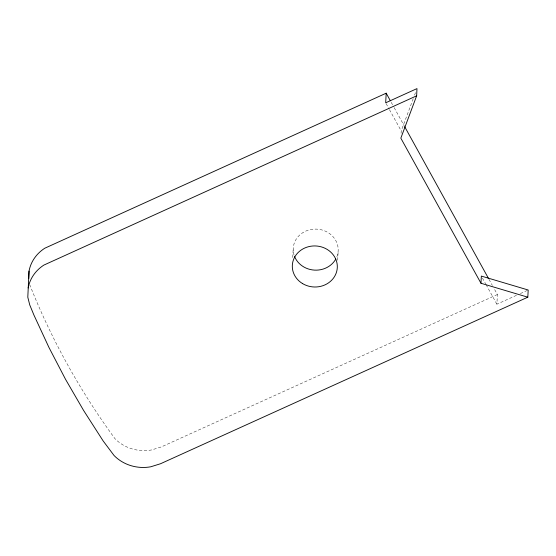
<?xml version="1.0" encoding="UTF-8"?>
<svg xmlns="http://www.w3.org/2000/svg" width="556" height="556" viewBox="0 0 556 556"><rect width="100%" height="100%" fill="white"/><g stroke="black" fill="none" stroke-linecap="round" stroke-linejoin="round"><path stroke-width="0.42" stroke-dasharray="2.78 2.08" d="M292.741 257.567L293.227 248.303M337.68 260.208L338.166 250.944M401.084 133.329L401.21 130.917L413.337 98.37M516.461 295.333L496.89 304.208L497.391 294.534L494.034 288.46M414.547 95.111L415.457 92.671M497.391 294.534L161.393 446.899L151.656 449.936A38.656 35.257 3 0 1 114.925 438.635C80.342 391.361 51.34 339.445 29.843 284.978M520.374 293.561L528.2 290.01M391.222 102.311L393.738 106.87M394.162 107.628L404.233 125.864M489.002 279.341L492.359 285.423M386.1 103.569L389.04 108.886M389.457 109.643L401.21 130.917M482.462 278.097L485.659 283.873M486.076 284.63L496.89 304.208M294.075 255.141A22.511 20.53 3 0 1 316.927 229.128A22.511 20.53 3 0 1 336.498 257.63"/><path stroke-width="0.83" d="M390.382 100.789L386.191 93.193L44.779 248.226A38.885 35.466 3 0 0 29.037 271.113L27.8 297.217L29.739 304.903L33.881 314.96L48.956 347.465L65.538 379.324L83.629 410.502L103.152 440.943L114.043 455.482A38.656 35.257 3 0 0 150.773 466.783L160.51 463.746L527.811 297.189L528.2 290.01L481.35 276.082L480.975 283.261L527.811 297.189M28.745 278.688L29.03 271.113M480.975 283.261L400.834 138.152L416.652 95.813L416.972 88.606L385.683 102.804L386.191 93.193M416.652 95.813L43.896 265.073A38.885 35.466 3 0 0 28.154 287.959M404.65 126.622L488.578 278.584M335.796 259.026A22.511 20.53 3 0 1 314.467 270.119A22.511 20.53 3 0 1 294.61 256.608M302.513 283.56A22.511 20.53 3 0 0 337.284 267.79A22.511 20.53 3 0 0 304.646 248.059A22.511 20.53 3 0 0 302.513 283.56"/></g></svg>
